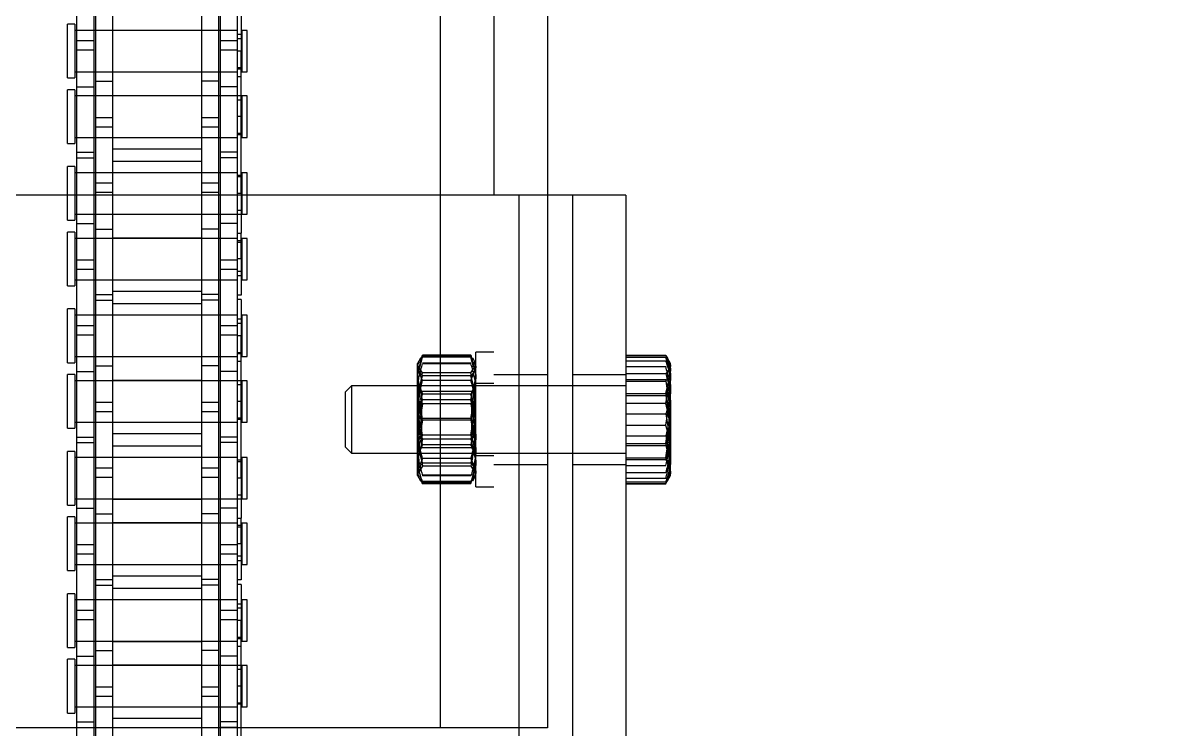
# Model space of a CAD drawing. Header units: metres. Extents: x 0 to 63075, y 0 to 44550.
# Drawn here: x 14137.5 to 14239.1, y 30409.4 to 30472.4 of the extents above; entities that cross this region are included whole.
import ezdxf

# ---------------------------------------------------------------- set-up
doc = ezdxf.new("R2010")
doc.units = ezdxf.units.M
doc.header["$LTSCALE"] = 75
doc.linetypes.add('HIDDEN2', pattern=[4.7625, 3.175, -1.5875])
for name, color, linetype in [('SDM', 7, 'Continuous'), ('SL1', 8, 'Continuous'), ('SL4', 4, 'Continuous'), ('ST1', 7, 'HIDDEN2')]:
    doc.layers.add(name, color=color, linetype=linetype)

# ---------------------------------------------------------------- blocks, each defined once
blk = doc.blocks.new('A$C52ce5e24')
at = {"layer": 'SL1'}
blk.add_arc((6551.95, 10099.98), 1221.5, 124.20985, 67.29436, dxfattribs=at)
blk = doc.blocks.new('A$Cb6dca9d5')
at = {"layer": 'SL4'}
for p, q in [((337.77, 4619.72), (337.77, 3669.71)), ((328.24, 3669.71), (328.24, 4459.48)), ((340, 3717.21), (337.77, 3717.21)), ((340, 3717.21), (340, 3617.21)), ((344.76, 3717.21), (340, 3717.21)), ((344.76, 3717.21), (344.76, 3617.21)), ((344.76, 3702.95), (348.32, 3702.95)), ((344.76, 3702.93), (348.32, 3702.93)), ((344.76, 3702.78), (348.32, 3702.78)), ((348.32, 3702.78), (348.76, 3702.05)), ((348.76, 3702.21), (348.64, 3702.42)), ((348.76, 3702.05), (348.76, 3702.21)), ((348.76, 3698.55), (348.76, 3702.05)), ((344.76, 3701.33), (348.32, 3701.33)), ((340, 3700.21), (337.77, 3700.21)), ((348.76, 3698.55), (348.76, 3693.71)), ((344.76, 3695.76), (348.32, 3695.76)), ((348.32, 3695.76), (348.76, 3693.71)), ((337.77, 3694.21), (340, 3694.21)), ((348.76, 3692.21), (348.76, 3693.71)), ((344.76, 3691.65), (348.32, 3691.65)), ((344.76, 3691.5), (348.32, 3691.5)), ((344.76, 3691.48), (348.32, 3691.48)), ((348.32, 3691.65), (348.56, 3692.05)), ((348.52, 3691.79), (348.64, 3692)), ((348.64, 3692), (348.76, 3692.21)), ((328.24, 3669.71), (262.77, 3669.71)), ((295.84, 3664.71), (295.84, 3669.75)), ((297.36, 3664.71), (297.36, 3669.75)), ((297.51, 3664.71), (297.51, 3669.71)), ((299.03, 3664.71), (299.03, 3669.71)), ((306.96, 3664.71), (306.96, 3669.71)), ((308.48, 3664.71), (308.48, 3669.71)), ((308.64, 3664.71), (308.64, 3669.75)), ((310.16, 3664.73), (310.16, 3669.75)), ((310.49, 3666.58), (310.49, 3669.71)), ((337.77, 3669.71), (328.24, 3669.71)), ((335.24, 3669.71), (335.24, 3664.71))]:
    blk.add_line(p, q, dxfattribs=at)
for points, knots in [([(348.76, 3702.05), (348.76, 3702.04), (348.76, 3701.79), (348.53, 3701.55), (348.32, 3701.33)], [0, 0, 0, 0, 0.070201, 1, 1, 1, 1]), ([(348.32, 3701.33), (348.37, 3701.14), (348.63, 3700.23), (348.71, 3699.29), (348.76, 3698.55)], [0, 0, 0, 0, 0.211001, 1, 1, 1, 1]), ([(348.76, 3698.55), (348.76, 3698.33), (348.74, 3697.39), (348.5, 3696.47), (348.32, 3695.76)], [0, 0, 0, 0, 0.231849, 1, 1, 1, 1]), ([(348.76, 3693.71), (348.76, 3693.66), (348.76, 3692.96), (348.53, 3692.28), (348.32, 3691.65)], [0, 0, 0, 0, 0.0702006, 1, 1, 1, 1])]:
    blk.add_open_spline(points, degree=3, knots=knots, dxfattribs=at)
at = {"layer": 'ST1'}
for p, q in [((333, 4669.71), (333, 3669.71)), ((328.24, 3669.71), (328.24, 4459.48)), ((295.84, 3726.9), (295.84, 3736)), ((297.36, 3726.9), (297.36, 3736)), ((308.64, 3726.9), (308.64, 3736)), ((310.16, 3726.9), (310.16, 3736)), ((297.51, 3724.16), (297.51, 3733.25)), ((299.03, 3724.16), (299.03, 3733.25)), ((306.96, 3724.16), (306.96, 3733.25)), ((308.48, 3724.16), (308.48, 3733.25)), ((310.49, 3733.31), (310.49, 3730.08)), ((295, 3727.68), (295, 3732.47)), ((295.66, 3732.47), (295, 3732.47)), ((295.66, 3732.47), (295.66, 3727.68)), ((310.16, 3731.92), (295.66, 3731.92)), ((297.36, 3731.92), (295.84, 3731.92)), ((299.03, 3731.92), (297.51, 3731.92)), ((306.96, 3731.92), (299.03, 3731.92)), ((308.48, 3731.92), (306.96, 3731.92)), ((310.16, 3731.92), (308.64, 3731.92)), ((310.53, 3731.92), (310.53, 3728.23)), ((311, 3731.92), (310.53, 3731.92)), ((311, 3728.23), (311, 3731.92)), ((295.84, 3731.01), (297.36, 3731.01)), ((308.64, 3731.01), (310.16, 3731.01)), ((310.53, 3731.55), (310.16, 3731.55)), ((310.49, 3731.18), (310.16, 3731.18)), ((297.36, 3730.15), (295.84, 3730.15)), ((310.16, 3730.15), (308.64, 3730.15)), ((310.49, 3730.08), (310.16, 3730.08)), ((310.49, 3717.38), (310.49, 3730.08)), ((295.66, 3728.23), (310.16, 3728.23)), ((295.84, 3728.23), (297.36, 3728.23)), ((297.51, 3728.23), (299.03, 3728.23)), ((299.03, 3728.23), (306.96, 3728.23)), ((306.96, 3728.19), (299.03, 3728.19)), ((306.96, 3728.23), (308.48, 3728.23)), ((308.64, 3728.23), (310.16, 3728.23)), ((310.16, 3728.6), (310.53, 3728.6)), ((310.49, 3728.46), (310.16, 3728.46)), ((310.53, 3728.23), (311, 3728.23)), ((295, 3727.68), (295.66, 3727.68)), ((295.84, 3726.9), (297.36, 3726.9)), ((295.84, 3720.55), (295.84, 3726.9)), ((297.36, 3720.55), (297.36, 3726.9)), ((297.51, 3727.4), (299.03, 3727.4)), ((308.48, 3727.4), (306.96, 3727.4)), ((310.16, 3726.9), (308.64, 3726.9)), ((308.64, 3720.55), (308.64, 3726.9)), ((310.49, 3727.78), (310.16, 3727.78)), ((310.16, 3720.55), (310.16, 3726.9)), ((295, 3721.83), (295, 3726.63)), ((295.66, 3726.63), (295, 3726.63)), ((295.66, 3726.63), (295.66, 3721.83)), ((310.16, 3726.07), (295.66, 3726.07)), ((297.36, 3726.07), (295.84, 3726.07)), ((299.03, 3726.07), (297.51, 3726.07)), ((299.03, 3726.12), (306.96, 3726.12)), ((306.96, 3726.07), (299.03, 3726.07)), ((308.48, 3726.07), (306.96, 3726.07)), ((310.49, 3726.07), (308.64, 3726.07)), ((310.53, 3726.07), (310.53, 3722.38)), ((311, 3726.07), (310.53, 3726.07)), ((311, 3722.38), (311, 3726.07)), ((310.53, 3725.7), (310.16, 3725.7)), ((297.51, 3723.3), (297.51, 3724.16)), ((297.51, 3724.16), (299.03, 3724.16)), ((299.03, 3723.3), (299.03, 3724.16)), ((306.96, 3723.3), (306.96, 3724.16)), ((306.96, 3724.16), (308.48, 3724.16)), ((308.48, 3723.3), (308.48, 3724.16)), ((310.49, 3724.23), (310.16, 3724.23)), ((297.51, 3714.2), (297.51, 3723.3)), ((299.03, 3723.3), (297.51, 3723.3)), ((299.03, 3714.2), (299.03, 3723.3)), ((306.96, 3714.2), (306.96, 3723.3)), ((308.48, 3723.3), (306.96, 3723.3)), ((308.48, 3714.2), (308.48, 3723.3)), ((310.16, 3722.75), (310.53, 3722.75)), ((295, 3721.83), (295.66, 3721.83)), ((295.66, 3722.38), (310.16, 3722.38)), ((295.84, 3722.38), (297.36, 3722.38)), ((297.51, 3722.38), (299.03, 3722.38)), ((299.03, 3722.38), (306.96, 3722.38)), ((306.96, 3722.38), (308.48, 3722.38)), ((308.64, 3722.38), (310.16, 3722.38)), ((310.49, 3722.61), (310.16, 3722.61)), ((310.53, 3722.38), (311, 3722.38)), ((295.84, 3721.05), (297.36, 3721.05)), ((306.96, 3721.34), (299.03, 3721.34)), ((310.16, 3721.05), (308.64, 3721.05)), ((295, 3714.98), (295, 3719.77)), ((295.66, 3719.77), (295, 3719.77)), ((295.66, 3719.77), (295.66, 3714.98)), ((295.84, 3720.55), (297.36, 3720.55)), ((295.84, 3711.46), (295.84, 3720.55)), ((297.36, 3711.46), (297.36, 3720.55)), ((299.03, 3720.27), (306.96, 3720.27)), ((310.16, 3720.55), (308.64, 3720.55)), ((308.64, 3711.46), (308.64, 3720.55)), ((310.16, 3711.46), (310.16, 3720.55)), ((310.16, 3719.22), (295.66, 3719.22)), ((297.36, 3719.22), (295.84, 3719.22)), ((299.03, 3719.22), (297.51, 3719.22)), ((306.96, 3719.22), (299.03, 3719.22)), ((308.48, 3719.22), (306.96, 3719.22)), ((310.16, 3719.22), (308.64, 3719.22)), ((310.49, 3718.99), (310.16, 3718.99)), ((310.53, 3718.85), (310.16, 3718.85)), ((310.53, 3719.22), (310.53, 3715.53)), ((311, 3719.22), (310.53, 3719.22)), ((311, 3715.53), (311, 3719.22)), ((297.51, 3718.31), (299.03, 3718.31)), ((306.96, 3718.31), (308.48, 3718.31)), ((335.24, 3717.21), (262.77, 3717.21)), ((299.03, 3717.45), (297.51, 3717.45)), ((308.48, 3717.45), (306.96, 3717.45)), ((310.49, 3717.38), (310.16, 3717.38)), ((310.49, 3717.38), (310.49, 3713.82)), ((335.24, 3717.21), (335.24, 3617.21)), ((337.77, 3717.21), (335.24, 3717.21)), ((335.24, 3717.21), (335.24, 3669.71)), ((310.16, 3715.9), (310.53, 3715.9)), ((295, 3714.98), (295.66, 3714.98)), ((295.66, 3715.53), (310.16, 3715.53)), ((295.84, 3715.53), (297.36, 3715.53)), ((295.84, 3714.7), (297.36, 3714.7)), ((297.51, 3715.53), (299.03, 3715.53)), ((299.03, 3715.53), (306.96, 3715.53)), ((306.96, 3715.49), (299.03, 3715.49)), ((306.96, 3715.53), (308.48, 3715.53)), ((308.64, 3715.53), (310.49, 3715.53)), ((310.16, 3714.7), (308.64, 3714.7)), ((310.53, 3715.53), (311, 3715.53)), ((295, 3709.13), (295, 3713.93)), ((295.66, 3713.93), (295, 3713.93)), ((295.66, 3713.93), (295.66, 3709.13)), ((297.51, 3714.2), (299.03, 3714.2)), ((297.51, 3707.85), (297.51, 3714.2)), ((299.03, 3707.85), (299.03, 3714.2)), ((308.48, 3714.2), (306.96, 3714.2)), ((306.96, 3707.85), (306.96, 3714.2)), ((308.48, 3707.85), (308.48, 3714.2)), ((310.16, 3713.82), (310.49, 3713.82)), ((310.49, 3711.53), (310.49, 3713.82)), ((310.16, 3713.37), (295.66, 3713.37)), ((297.36, 3713.37), (295.84, 3713.37)), ((299.03, 3713.37), (297.51, 3713.37)), ((299.03, 3713.42), (306.96, 3713.42)), ((306.96, 3713.37), (299.03, 3713.37)), ((308.48, 3713.37), (306.96, 3713.37)), ((310.16, 3713.37), (308.64, 3713.37)), ((310.49, 3713.15), (310.16, 3713.15)), ((310.53, 3713), (310.16, 3713)), ((310.53, 3713.37), (310.53, 3709.68)), ((311, 3713.37), (310.53, 3713.37)), ((311, 3709.68), (311, 3713.37)), ((295.84, 3710.6), (295.84, 3711.46)), ((295.84, 3711.46), (297.36, 3711.46)), ((295.84, 3701.5), (295.84, 3710.6)), ((297.36, 3710.6), (295.84, 3710.6)), ((297.36, 3710.6), (297.36, 3711.46)), ((297.36, 3701.5), (297.36, 3710.6)), ((308.64, 3710.6), (308.64, 3711.46)), ((308.64, 3711.46), (310.16, 3711.46)), ((308.64, 3701.5), (308.64, 3710.6)), ((310.16, 3710.6), (308.64, 3710.6)), ((310.49, 3711.53), (310.16, 3711.53)), ((310.16, 3710.6), (310.16, 3711.46)), ((310.16, 3701.5), (310.16, 3710.6)), ((310.49, 3711.53), (310.49, 3708.3)), ((295.66, 3709.68), (310.16, 3709.68)), ((295.84, 3709.68), (297.36, 3709.68)), ((297.51, 3709.68), (299.03, 3709.68)), ((299.03, 3709.68), (306.96, 3709.68)), ((306.96, 3709.68), (308.48, 3709.68)), ((308.64, 3709.68), (310.16, 3709.68)), ((310.49, 3710.42), (310.16, 3710.42)), ((310.16, 3710.05), (310.53, 3710.05)), ((310.53, 3709.68), (311, 3709.68)), ((295, 3709.13), (295.66, 3709.13)), ((306.96, 3708.64), (299.03, 3708.64)), ((297.51, 3708.35), (299.03, 3708.35)), ((297.51, 3707.85), (299.03, 3707.85)), ((297.51, 3698.76), (297.51, 3707.85)), ((299.03, 3698.76), (299.03, 3707.85)), ((299.03, 3707.57), (306.96, 3707.57)), ((308.48, 3708.35), (306.96, 3708.35)), ((308.48, 3707.85), (306.96, 3707.85)), ((306.96, 3698.76), (306.96, 3707.85)), ((308.48, 3698.76), (308.48, 3707.85)), ((310.49, 3708.3), (310.16, 3708.3)), ((310.49, 3707.91), (310.16, 3707.91)), ((310.49, 3707.91), (310.49, 3704.68)), ((295, 3702.28), (295, 3707.07)), ((295.66, 3707.07), (295, 3707.07)), ((295.66, 3707.07), (295.66, 3702.28)), ((310.16, 3706.52), (295.66, 3706.52)), ((297.36, 3706.52), (295.84, 3706.52)), ((299.03, 3706.52), (297.51, 3706.52)), ((306.96, 3706.52), (299.03, 3706.52)), ((308.48, 3706.52), (306.96, 3706.52)), ((310.16, 3706.52), (308.64, 3706.52)), ((310.53, 3706.52), (310.53, 3702.83)), ((311, 3706.52), (310.53, 3706.52)), ((311, 3702.83), (311, 3706.52)), ((295.84, 3705.61), (297.36, 3705.61)), ((308.64, 3705.61), (310.16, 3705.61)), ((310.53, 3706.15), (310.16, 3706.15)), ((310.49, 3705.78), (310.16, 3705.78)), ((297.36, 3704.75), (295.84, 3704.75)), ((310.16, 3704.75), (308.64, 3704.75)), ((310.49, 3704.68), (310.16, 3704.68)), ((310.49, 3691.98), (310.49, 3704.68)), ((295.66, 3702.83), (310.16, 3702.83)), ((295.84, 3702.83), (297.36, 3702.83)), ((297.51, 3702.83), (299.03, 3702.83)), ((299.03, 3702.83), (306.96, 3702.83)), ((306.96, 3702.79), (299.03, 3702.79)), ((306.96, 3702.83), (308.48, 3702.83)), ((308.64, 3702.83), (310.16, 3702.83)), ((310.16, 3703.2), (310.53, 3703.2)), ((310.49, 3703.06), (310.16, 3703.06)), ((310.53, 3702.83), (311, 3702.83)), ((326.65, 3702.94), (326.2, 3701.2)), ((326.47, 3702.67), (326.2, 3702.21)), ((326.41, 3701.89), (326.65, 3702.76)), ((330.96, 3702.94), (326.65, 3702.94)), ((330.96, 3702.85), (326.65, 3702.85)), ((330.96, 3702.76), (326.65, 3702.76)), ((330.96, 3702.94), (331.4, 3701.2)), ((331.08, 3702.64), (330.96, 3702.94)), ((331.19, 3701.89), (330.96, 3702.76)), ((331.4, 3702.21), (331.14, 3702.67)), ((331.4, 3691.21), (331.4, 3703.21)), ((333, 3703.21), (331.4, 3703.21)), ((344.76, 3702.44), (348.32, 3702.44)), ((348.52, 3702.63), (348.5, 3702.67)), ((348.64, 3702.42), (348.52, 3702.63)), ((295, 3702.28), (295.66, 3702.28)), ((295.84, 3701.5), (297.36, 3701.5)), ((295.84, 3695.15), (295.84, 3701.5)), ((297.36, 3695.15), (297.36, 3701.5)), ((297.51, 3702), (299.03, 3702)), ((308.48, 3702), (306.96, 3702)), ((310.16, 3701.5), (308.64, 3701.5)), ((308.64, 3695.15), (308.64, 3701.5)), ((310.49, 3702.38), (310.16, 3702.38)), ((310.16, 3695.15), (310.16, 3701.5)), ((326.2, 3701.2), (326.2, 3702.21)), ((326.65, 3701.37), (326.2, 3702.07)), ((326.65, 3700.69), (326.2, 3701.82)), ((330.96, 3702.25), (326.65, 3702.25)), ((330.96, 3702.18), (326.65, 3702.18)), ((330.96, 3701.37), (331.4, 3702.07)), ((330.96, 3700.69), (331.4, 3701.82)), ((344.76, 3701.95), (348.32, 3701.95)), ((295, 3696.43), (295, 3701.23)), ((295.66, 3701.23), (295, 3701.23)), ((295.66, 3701.23), (295.66, 3696.43)), ((310.16, 3700.67), (295.66, 3700.67)), ((297.36, 3700.67), (295.84, 3700.67)), ((299.03, 3700.67), (297.51, 3700.67)), ((299.03, 3700.72), (306.96, 3700.72)), ((306.96, 3700.67), (299.03, 3700.67)), ((308.48, 3700.67), (306.96, 3700.67)), ((310.49, 3700.67), (308.64, 3700.67)), ((310.53, 3700.67), (310.53, 3696.98)), ((311, 3700.67), (310.53, 3700.67)), ((311, 3696.98), (311, 3700.67)), ((326.2, 3696.6), (326.2, 3701.2)), ((326.2, 3700.68), (326.23, 3701.15)), ((326.65, 3698.96), (326.2, 3700.91)), ((326.32, 3699.46), (326.65, 3701.37)), ((330.96, 3701.37), (326.65, 3701.37)), ((330.96, 3701.1), (326.65, 3701.1)), ((330.96, 3700.69), (326.65, 3700.69)), ((331.29, 3699.46), (330.96, 3701.37)), ((330.96, 3698.96), (331.4, 3700.91)), ((331.4, 3700.68), (331.37, 3701.15)), ((333, 3700.41), (331.4, 3700.41)), ((337.77, 3701.21), (333, 3701.21)), ((344.76, 3701.21), (340, 3701.21)), ((344.76, 3700.78), (348.32, 3700.78)), ((344.76, 3700.64), (348.32, 3700.64)), ((348.32, 3699.52), (348.76, 3701.23)), ((348.32, 3698.66), (348.76, 3700.72)), ((348.32, 3700.64), (348.76, 3697.77)), ((310.53, 3700.3), (310.16, 3700.3)), ((320.32, 3700.21), (319.76, 3699.66)), ((319.76, 3699.66), (319.76, 3697.86)), ((320.32, 3700.21), (320.32, 3698.01)), ((337.77, 3700.21), (320.32, 3700.21)), ((326.55, 3699.71), (326.2, 3700.21)), ((326.65, 3697.29), (326.2, 3699.77)), ((326.55, 3699.71), (326.55, 3696.91)), ((331.03, 3699.71), (326.55, 3699.71)), ((330.96, 3699.46), (326.65, 3699.46)), ((330.96, 3697.29), (331.4, 3699.77)), ((331.38, 3700.21), (331.03, 3699.71)), ((331.03, 3694.71), (331.03, 3699.71)), ((331.38, 3696.84), (331.38, 3700.21)), ((331.4, 3700.21), (331.38, 3700.21)), ((344.76, 3700.21), (340, 3700.21)), ((344.76, 3699.52), (348.32, 3699.52)), ((297.51, 3697.9), (297.51, 3698.76)), ((297.51, 3698.76), (299.03, 3698.76)), ((299.03, 3697.9), (299.03, 3698.76)), ((306.96, 3697.9), (306.96, 3698.76)), ((306.96, 3698.76), (308.48, 3698.76)), ((308.48, 3697.9), (308.48, 3698.76)), ((310.49, 3698.83), (310.16, 3698.83)), ((326.65, 3698.6), (326.2, 3695.83)), ((326.65, 3695.82), (326.2, 3698.6)), ((330.96, 3698.96), (326.65, 3698.96)), ((330.96, 3698.6), (326.65, 3698.6)), ((330.96, 3698.6), (331.4, 3695.83)), ((330.96, 3695.82), (331.4, 3698.6)), ((344.76, 3699.36), (348.32, 3699.36)), ((344.76, 3698.66), (348.32, 3698.66)), ((348.32, 3699.36), (348.76, 3696.5)), ((348.32, 3696.72), (348.76, 3699.33)), ((297.51, 3688.8), (297.51, 3697.9)), ((299.03, 3697.9), (297.51, 3697.9)), ((299.03, 3688.8), (299.03, 3697.9)), ((306.96, 3688.8), (306.96, 3697.9)), ((308.48, 3697.9), (306.96, 3697.9)), ((308.48, 3688.8), (308.48, 3697.9)), ((310.16, 3697.35), (310.53, 3697.35)), ((319.76, 3697.86), (319.76, 3694.77)), ((320.32, 3698.01), (320.32, 3694.21)), ((344.76, 3697.71), (348.32, 3697.71)), ((348.32, 3695.07), (348.76, 3697.93)), ((348.32, 3697.71), (348.76, 3695.09)), ((295, 3696.43), (295.66, 3696.43)), ((295.66, 3696.98), (310.16, 3696.98)), ((295.84, 3696.98), (297.36, 3696.98)), ((297.51, 3696.98), (299.03, 3696.98)), ((299.03, 3696.98), (306.96, 3696.98)), ((306.96, 3696.98), (308.48, 3696.98)), ((308.64, 3696.98), (310.16, 3696.98)), ((310.49, 3697.21), (310.16, 3697.21)), ((310.53, 3696.98), (311, 3696.98)), ((326.65, 3697.14), (326.2, 3694.66)), ((326.2, 3692.61), (326.2, 3696.6)), ((326.55, 3696.91), (326.55, 3694.71)), ((330.96, 3697.29), (326.65, 3697.29)), ((330.96, 3697.14), (326.65, 3697.14)), ((330.96, 3697.14), (331.4, 3694.66)), ((331.38, 3694.21), (331.38, 3696.84)), ((344.76, 3696.72), (348.32, 3696.72)), ((348.32, 3693.78), (348.76, 3696.65)), ((295.84, 3695.65), (297.36, 3695.65)), ((306.96, 3695.94), (299.03, 3695.94)), ((310.16, 3695.65), (308.64, 3695.65)), ((326.65, 3695.47), (326.2, 3693.52)), ((330.96, 3695.82), (326.65, 3695.82)), ((330.96, 3695.47), (326.65, 3695.47)), ((330.96, 3695.47), (331.4, 3693.52)), ((295, 3689.58), (295, 3694.37)), ((295.66, 3694.37), (295, 3694.37)), ((295.66, 3694.37), (295.66, 3689.58)), ((295.84, 3695.15), (297.36, 3695.15)), ((295.84, 3686.06), (295.84, 3695.15)), ((297.36, 3686.06), (297.36, 3695.15)), ((299.03, 3694.87), (306.96, 3694.87)), ((310.16, 3695.15), (308.64, 3695.15)), ((308.64, 3686.06), (308.64, 3695.15)), ((310.16, 3686.06), (310.16, 3695.15)), ((319.76, 3694.77), (320.32, 3694.21)), ((326.2, 3694.21), (326.55, 3694.71)), ((326.55, 3694.71), (331.03, 3694.71)), ((330.96, 3694.96), (326.65, 3694.96)), ((331.03, 3694.71), (331.38, 3694.21)), ((344.76, 3695.07), (348.32, 3695.07)), ((344.76, 3694.9), (348.32, 3694.9)), ((348.32, 3694.9), (348.76, 3693.19)), ((310.16, 3693.82), (295.66, 3693.82)), ((297.36, 3693.82), (295.84, 3693.82)), ((299.03, 3693.82), (297.51, 3693.82)), ((306.96, 3693.82), (299.03, 3693.82)), ((308.48, 3693.82), (306.96, 3693.82)), ((310.16, 3693.82), (308.64, 3693.82)), ((310.49, 3693.59), (310.16, 3693.59)), ((310.53, 3693.45), (310.16, 3693.45)), ((310.53, 3693.82), (310.53, 3690.13)), ((311, 3693.82), (310.53, 3693.82)), ((311, 3690.13), (311, 3693.82)), ((320.32, 3694.21), (337.77, 3694.21)), ((326.38, 3692.66), (326.2, 3693.74)), ((326.65, 3693.73), (326.2, 3692.61)), ((326.52, 3693.81), (326.65, 3693.05)), ((330.96, 3693.73), (326.65, 3693.73)), ((330.96, 3693.32), (326.65, 3693.32)), ((331.09, 3693.81), (330.96, 3693.05)), ((330.96, 3693.73), (331.4, 3692.61)), ((331.22, 3692.66), (331.4, 3693.74)), ((331.38, 3694.21), (331.4, 3694.21)), ((331.4, 3694.01), (333, 3694.01)), ((340, 3694.21), (344.76, 3694.21)), ((344.76, 3693.78), (348.32, 3693.78)), ((344.76, 3693.64), (348.32, 3693.64)), ((348.32, 3693.64), (348.76, 3692.57)), ((297.51, 3692.91), (299.03, 3692.91)), ((306.96, 3692.91), (308.48, 3692.91)), ((326.65, 3691.48), (326.2, 3693.22)), ((326.65, 3693.05), (326.2, 3692.36)), ((326.2, 3692.21), (326.2, 3692.61)), ((330.96, 3693.05), (326.65, 3693.05)), ((330.96, 3692.25), (326.65, 3692.25)), ((330.96, 3691.48), (331.4, 3693.22)), ((330.96, 3693.05), (331.4, 3692.36)), ((333, 3693.21), (337.77, 3693.21)), ((340, 3693.21), (344.76, 3693.21)), ((344.76, 3693.1), (348.32, 3693.1)), ((344.76, 3692.48), (348.32, 3692.48)), ((348.56, 3692.05), (348.76, 3692.37)), ((299.03, 3692.05), (297.51, 3692.05)), ((308.48, 3692.05), (306.96, 3692.05)), ((310.49, 3691.98), (310.16, 3691.98)), ((310.49, 3691.98), (310.49, 3688.42)), ((326.2, 3692.21), (326.47, 3691.75)), ((326.65, 3691.67), (326.58, 3691.86)), ((330.96, 3692.18), (326.65, 3692.18)), ((330.96, 3691.67), (326.65, 3691.67)), ((330.96, 3691.57), (326.65, 3691.57)), ((330.96, 3691.48), (326.65, 3691.48)), ((330.96, 3691.67), (331.03, 3691.86)), ((331.14, 3691.75), (331.4, 3692.21)), ((344.76, 3691.98), (348.32, 3691.98)), ((348.32, 3691.48), (348.46, 3691.78)), ((348.5, 3691.76), (348.52, 3691.79)), ((310.16, 3690.5), (310.53, 3690.5)), ((331.4, 3691.21), (333, 3691.21)), ((295, 3689.58), (295.66, 3689.58)), ((295.66, 3690.13), (310.16, 3690.13)), ((295.84, 3690.13), (297.36, 3690.13)), ((295.84, 3689.3), (297.36, 3689.3)), ((297.51, 3690.13), (299.03, 3690.13)), ((299.03, 3690.13), (306.96, 3690.13)), ((306.96, 3690.09), (299.03, 3690.09)), ((306.96, 3690.13), (308.48, 3690.13)), ((308.64, 3690.13), (310.49, 3690.13)), ((310.16, 3689.3), (308.64, 3689.3)), ((310.53, 3690.13), (311, 3690.13)), ((295, 3683.73), (295, 3688.53)), ((295.66, 3688.53), (295, 3688.53)), ((295.66, 3688.53), (295.66, 3683.73)), ((297.51, 3688.8), (299.03, 3688.8)), ((297.51, 3682.45), (297.51, 3688.8)), ((299.03, 3682.45), (299.03, 3688.8)), ((308.48, 3688.8), (306.96, 3688.8)), ((306.96, 3682.45), (306.96, 3688.8)), ((308.48, 3682.45), (308.48, 3688.8)), ((310.16, 3688.42), (310.49, 3688.42)), ((310.49, 3686.13), (310.49, 3688.42)), ((310.16, 3687.97), (295.66, 3687.97)), ((297.36, 3687.97), (295.84, 3687.97)), ((299.03, 3687.97), (297.51, 3687.97)), ((299.03, 3688.02), (306.96, 3688.02)), ((306.96, 3687.97), (299.03, 3687.97)), ((308.48, 3687.97), (306.96, 3687.97)), ((310.16, 3687.97), (308.64, 3687.97)), ((310.49, 3687.75), (310.16, 3687.75)), ((310.53, 3687.6), (310.16, 3687.6)), ((310.53, 3687.97), (310.53, 3684.28)), ((311, 3687.97), (310.53, 3687.97)), ((311, 3684.28), (311, 3687.97)), ((295.84, 3685.2), (295.84, 3686.06)), ((295.84, 3686.06), (297.36, 3686.06)), ((295.84, 3676.1), (295.84, 3685.2)), ((297.36, 3685.2), (295.84, 3685.2)), ((297.36, 3685.2), (297.36, 3686.06)), ((297.36, 3676.1), (297.36, 3685.2)), ((308.64, 3685.2), (308.64, 3686.06)), ((308.64, 3686.06), (310.16, 3686.06)), ((308.64, 3676.1), (308.64, 3685.2)), ((310.16, 3685.2), (308.64, 3685.2)), ((310.49, 3686.13), (310.16, 3686.13)), ((310.16, 3685.2), (310.16, 3686.06)), ((310.16, 3676.1), (310.16, 3685.2)), ((310.49, 3686.13), (310.49, 3682.9)), ((295.66, 3684.28), (310.16, 3684.28)), ((295.84, 3684.28), (297.36, 3684.28)), ((297.51, 3684.28), (299.03, 3684.28)), ((299.03, 3684.28), (306.96, 3684.28)), ((306.96, 3684.28), (308.48, 3684.28)), ((308.64, 3684.28), (310.16, 3684.28)), ((310.49, 3685.02), (310.16, 3685.02)), ((310.16, 3684.65), (310.53, 3684.65)), ((310.53, 3684.28), (311, 3684.28)), ((295, 3683.73), (295.66, 3683.73)), ((306.96, 3683.24), (299.03, 3683.24)), ((297.51, 3682.95), (299.03, 3682.95)), ((297.51, 3682.45), (299.03, 3682.45)), ((297.51, 3673.36), (297.51, 3682.45)), ((299.03, 3673.36), (299.03, 3682.45)), ((299.03, 3682.17), (306.96, 3682.17)), ((308.48, 3682.95), (306.96, 3682.95)), ((308.48, 3682.45), (306.96, 3682.45)), ((306.96, 3673.36), (306.96, 3682.45)), ((308.48, 3673.36), (308.48, 3682.45)), ((310.49, 3682.9), (310.16, 3682.9)), ((310.49, 3682.51), (310.16, 3682.51)), ((310.49, 3682.51), (310.49, 3679.28)), ((295, 3676.88), (295, 3681.67)), ((295.66, 3681.67), (295, 3681.67)), ((295.66, 3681.67), (295.66, 3676.88)), ((310.16, 3681.12), (295.66, 3681.12)), ((297.36, 3681.12), (295.84, 3681.12)), ((299.03, 3681.12), (297.51, 3681.12)), ((306.96, 3681.12), (299.03, 3681.12)), ((308.48, 3681.12), (306.96, 3681.12)), ((310.16, 3681.12), (308.64, 3681.12)), ((310.53, 3681.12), (310.53, 3677.43)), ((311, 3681.12), (310.53, 3681.12)), ((311, 3677.43), (311, 3681.12)), ((295.84, 3680.21), (297.36, 3680.21)), ((308.64, 3680.21), (310.16, 3680.21)), ((310.53, 3680.75), (310.16, 3680.75)), ((310.49, 3680.38), (310.16, 3680.38)), ((297.36, 3679.35), (295.84, 3679.35)), ((310.16, 3679.35), (308.64, 3679.35)), ((310.49, 3679.28), (310.16, 3679.28)), ((310.49, 3669.71), (310.49, 3679.28)), ((295.66, 3677.43), (310.16, 3677.43)), ((295.84, 3677.43), (297.36, 3677.43)), ((297.51, 3677.43), (299.03, 3677.43)), ((299.03, 3677.43), (306.96, 3677.43)), ((306.96, 3677.39), (299.03, 3677.39)), ((306.96, 3677.43), (308.48, 3677.43)), ((308.64, 3677.43), (310.16, 3677.43)), ((310.16, 3677.8), (310.53, 3677.8)), ((310.49, 3677.66), (310.16, 3677.66)), ((310.53, 3677.43), (311, 3677.43)), ((295, 3676.88), (295.66, 3676.88)), ((295.84, 3676.1), (297.36, 3676.1)), ((295.84, 3669.75), (295.84, 3676.1)), ((297.36, 3669.75), (297.36, 3676.1)), ((297.51, 3676.6), (299.03, 3676.6)), ((308.48, 3676.6), (306.96, 3676.6)), ((310.16, 3676.1), (308.64, 3676.1)), ((308.64, 3669.75), (308.64, 3676.1)), ((310.49, 3676.98), (310.16, 3676.98)), ((310.16, 3669.75), (310.16, 3676.1)), ((295, 3671.03), (295, 3675.83)), ((295.66, 3675.83), (295, 3675.83)), ((295.66, 3675.83), (295.66, 3671.03)), ((310.16, 3675.27), (295.66, 3675.27)), ((297.36, 3675.27), (295.84, 3675.27)), ((299.03, 3675.27), (297.51, 3675.27)), ((299.03, 3675.32), (306.96, 3675.32)), ((306.96, 3675.27), (299.03, 3675.27)), ((308.48, 3675.27), (306.96, 3675.27)), ((310.49, 3675.27), (308.64, 3675.27)), ((310.53, 3675.27), (310.53, 3671.58)), ((311, 3675.27), (310.53, 3675.27)), ((311, 3671.58), (311, 3675.27)), ((310.53, 3674.9), (310.16, 3674.9)), ((297.51, 3672.5), (297.51, 3673.36)), ((297.51, 3673.36), (299.03, 3673.36)), ((299.03, 3672.5), (299.03, 3673.36)), ((306.96, 3672.5), (306.96, 3673.36)), ((306.96, 3673.36), (308.48, 3673.36)), ((308.48, 3672.5), (308.48, 3673.36)), ((310.49, 3673.43), (310.16, 3673.43)), ((297.51, 3669.71), (297.51, 3672.5)), ((299.03, 3672.5), (297.51, 3672.5)), ((299.03, 3669.71), (299.03, 3672.5)), ((306.96, 3669.71), (306.96, 3672.5)), ((308.48, 3672.5), (306.96, 3672.5)), ((308.48, 3669.71), (308.48, 3672.5)), ((310.16, 3671.95), (310.53, 3671.95)), ((295, 3671.03), (295.66, 3671.03)), ((295.66, 3671.58), (310.16, 3671.58)), ((295.84, 3671.58), (297.36, 3671.58)), ((297.51, 3671.58), (299.03, 3671.58)), ((299.03, 3671.58), (306.96, 3671.58)), ((306.96, 3671.58), (308.48, 3671.58)), ((308.64, 3671.58), (310.16, 3671.58)), ((310.49, 3671.81), (310.16, 3671.81)), ((310.53, 3671.58), (311, 3671.58)), ((295.84, 3670.25), (297.36, 3670.25)), ((306.96, 3670.54), (299.03, 3670.54)), ((310.16, 3670.25), (308.64, 3670.25)), ((295.84, 3669.75), (297.36, 3669.75)), ((310.16, 3669.75), (308.64, 3669.75))]:
    blk.add_line(p, q, dxfattribs=at)
for points, knots in [([(326.2, 3701.82), (326.2, 3701.84), (326.21, 3702.22), (326.44, 3702.6), (326.65, 3702.94)], [0, 0, 0, 0, 0.070201, 1, 1, 1, 1]), ([(326.2, 3700.91), (326.2, 3700.95), (326.21, 3701.61), (326.44, 3702.25), (326.65, 3702.85)], [0, 0, 0, 0, 0.070201, 1, 1, 1, 1]), ([(331.4, 3700.91), (331.4, 3700.95), (331.4, 3701.61), (331.17, 3702.25), (330.96, 3702.85)], [0, 0, 0, 0, 0.0702006, 1, 1, 1, 1]), ([(348.32, 3702.95), (348.38, 3702.87), (348.45, 3702.78), (348.48, 3702.69), (348.49, 3702.67)], [0, 0, 0, 0, 0.868468, 1, 1, 1, 1]), ([(348.32, 3702.93), (348.37, 3702.8), (348.63, 3702.22), (348.71, 3701.62), (348.76, 3701.14)], [0, 0, 0, 0, 0.211001, 1, 1, 1, 1]), ([(348.76, 3701.86), (348.76, 3701.88), (348.76, 3702.24), (348.53, 3702.6), (348.32, 3702.93)], [0, 0, 0, 0, 0.070201, 1, 1, 1, 1]), ([(348.76, 3700.72), (348.76, 3700.77), (348.76, 3701.46), (348.53, 3702.14), (348.32, 3702.78)], [0, 0, 0, 0, 0.070201, 1, 1, 1, 1]), ([(348.32, 3702.44), (348.37, 3702.28), (348.63, 3701.51), (348.71, 3700.71), (348.76, 3700.07)], [0, 0, 0, 0, 0.211001, 1, 1, 1, 1]), ([(326.2, 3702.07), (326.2, 3702.08), (326.2, 3702.18), (326.3, 3702.28), (326.38, 3702.36)], [0, 0, 0, 0, 0.164035, 1, 1, 1, 1]), ([(326.2, 3699.66), (326.21, 3699.89), (326.23, 3700.74), (326.47, 3701.57), (326.65, 3702.18)], [0, 0, 0, 0, 0.268634, 1, 1, 1, 1]), ([(326.2, 3701.98), (326.2, 3701.96), (326.21, 3701.66), (326.44, 3701.37), (326.65, 3701.1)], [0, 0, 0, 0, 0.070201, 1, 1, 1, 1]), ([(331.4, 3699.66), (331.4, 3699.89), (331.37, 3700.74), (331.13, 3701.57), (330.96, 3702.18)], [0, 0, 0, 0, 0.268634, 1, 1, 1, 1]), ([(331.4, 3701.98), (331.4, 3701.96), (331.4, 3701.66), (331.17, 3701.37), (330.96, 3701.1)], [0, 0, 0, 0, 0.070201, 1, 1, 1, 1]), ([(331.4, 3701.82), (331.4, 3701.84), (331.4, 3702.01), (331.3, 3702.18), (331.22, 3702.32)], [0, 0, 0, 0, 0.156822, 1, 1, 1, 1]), ([(348.76, 3699.33), (348.76, 3699.39), (348.76, 3700.28), (348.53, 3701.14), (348.32, 3701.95)], [0, 0, 0, 0, 0.070201, 1, 1, 1, 1]), ([(348.76, 3701.8), (348.76, 3701.71), (348.74, 3701.31), (348.5, 3700.93), (348.32, 3700.64)], [0, 0, 0, 0, 0.231849, 1, 1, 1, 1]), ([(326.2, 3701.2), (326.2, 3701.16), (326.21, 3700.57), (326.44, 3700), (326.65, 3699.46)], [0, 0, 0, 0, 0.070201, 1, 1, 1, 1]), ([(326.2, 3698.28), (326.21, 3698.54), (326.23, 3699.5), (326.47, 3700.42), (326.65, 3701.1)], [0, 0, 0, 0, 0.268634, 1, 1, 1, 1]), ([(326.2, 3697.83), (326.21, 3698.09), (326.23, 3699.06), (326.47, 3700), (326.65, 3700.69)], [0, 0, 0, 0, 0.268634, 1, 1, 1, 1]), ([(326.65, 3698.6), (326.58, 3698.78), (326.32, 3699.45), (326.25, 3700.16), (326.2, 3700.68)], [0, 0, 0, 0, 0.257551, 1, 1, 1, 1]), ([(331.4, 3701.2), (331.4, 3701.16), (331.4, 3700.57), (331.17, 3700), (330.96, 3699.46)], [0, 0, 0, 0, 0.070201, 1, 1, 1, 1]), ([(331.4, 3698.28), (331.4, 3698.54), (331.37, 3699.5), (331.13, 3700.42), (330.96, 3701.1)], [0, 0, 0, 0, 0.268634, 1, 1, 1, 1]), ([(331.4, 3697.83), (331.4, 3698.09), (331.37, 3699.06), (331.13, 3700), (330.96, 3700.69)], [0, 0, 0, 0, 0.268634, 1, 1, 1, 1]), ([(330.96, 3698.6), (331.02, 3698.78), (331.29, 3699.45), (331.35, 3700.16), (331.4, 3700.68)], [0, 0, 0, 0, 0.257551, 1, 1, 1, 1]), ([(348.76, 3701.14), (348.76, 3701), (348.74, 3700.4), (348.5, 3699.81), (348.32, 3699.36)], [0, 0, 0, 0, 0.2318493, 1, 1, 1, 1]), ([(348.76, 3697.93), (348.76, 3697.99), (348.76, 3698.96), (348.53, 3699.9), (348.32, 3700.78)], [0, 0, 0, 0, 0.070201, 1, 1, 1, 1]), ([(326.65, 3697.14), (326.58, 3697.35), (326.32, 3698.17), (326.25, 3699.02), (326.2, 3699.66)], [0, 0, 0, 0, 0.257551, 1, 1, 1, 1]), ([(326.2, 3696.6), (326.21, 3696.86), (326.23, 3697.83), (326.47, 3698.77), (326.65, 3699.46)], [0, 0, 0, 0, 0.268634, 1, 1, 1, 1]), ([(330.96, 3697.14), (331.02, 3697.35), (331.29, 3698.17), (331.35, 3699.02), (331.4, 3699.66)], [0, 0, 0, 0, 0.257551, 1, 1, 1, 1]), ([(331.4, 3696.6), (331.4, 3696.86), (331.37, 3697.83), (331.13, 3698.77), (330.96, 3699.46)], [0, 0, 0, 0, 0.268634, 1, 1, 1, 1]), ([(348.76, 3700.07), (348.76, 3699.89), (348.74, 3699.09), (348.5, 3698.31), (348.32, 3697.71)], [0, 0, 0, 0, 0.231849, 1, 1, 1, 1]), ([(348.76, 3696.65), (348.76, 3696.72), (348.76, 3697.69), (348.53, 3698.64), (348.32, 3699.52)], [0, 0, 0, 0, 0.0702006, 1, 1, 1, 1]), ([(326.2, 3698.6), (326.2, 3698.66), (326.2, 3698.79), (326.22, 3698.91), (326.23, 3698.96)], [0, 0, 0, 0, 0.537713, 1, 1, 1, 1]), ([(326.2, 3696.14), (326.21, 3696.4), (326.23, 3697.35), (326.47, 3698.28), (326.65, 3698.96)], [0, 0, 0, 0, 0.268634, 1, 1, 1, 1]), ([(331.4, 3696.14), (331.4, 3696.4), (331.37, 3697.35), (331.13, 3698.28), (330.96, 3698.96)], [0, 0, 0, 0, 0.2686336, 1, 1, 1, 1]), ([(331.4, 3698.6), (331.4, 3698.66), (331.41, 3698.77), (331.39, 3698.88), (331.38, 3698.93)], [0, 0, 0, 0, 0.5934798, 1, 1, 1, 1]), ([(348.76, 3695.88), (348.71, 3696.62), (348.63, 3697.56), (348.37, 3698.47), (348.32, 3698.66)], [0, 0, 0, 0, 0.7889992, 1, 1, 1, 1]), ([(326.65, 3695.47), (326.58, 3695.7), (326.32, 3696.62), (326.25, 3697.58), (326.2, 3698.28)], [0, 0, 0, 0, 0.257551, 1, 1, 1, 1]), ([(326.65, 3694.96), (326.58, 3695.2), (326.32, 3696.14), (326.25, 3697.11), (326.2, 3697.83)], [0, 0, 0, 0, 0.257551, 1, 1, 1, 1]), ([(330.96, 3695.47), (331.02, 3695.7), (331.29, 3696.62), (331.35, 3697.58), (331.4, 3698.28)], [0, 0, 0, 0, 0.257551, 1, 1, 1, 1]), ([(330.96, 3694.96), (331.02, 3695.2), (331.29, 3696.14), (331.35, 3697.11), (331.4, 3697.83)], [0, 0, 0, 0, 0.257551, 1, 1, 1, 1]), ([(348.76, 3697.77), (348.76, 3697.71), (348.76, 3696.74), (348.53, 3695.79), (348.32, 3694.9)], [0, 0, 0, 0, 0.070201, 1, 1, 1, 1]), ([(326.2, 3694.77), (326.21, 3695), (326.23, 3695.85), (326.47, 3696.68), (326.65, 3697.29)], [0, 0, 0, 0, 0.268634, 1, 1, 1, 1]), ([(326.65, 3693.73), (326.58, 3693.97), (326.32, 3694.91), (326.25, 3695.88), (326.2, 3696.6)], [0, 0, 0, 0, 0.2575513, 1, 1, 1, 1]), ([(331.4, 3694.77), (331.4, 3695), (331.37, 3695.85), (331.13, 3696.68), (330.96, 3697.29)], [0, 0, 0, 0, 0.268634, 1, 1, 1, 1]), ([(330.96, 3693.73), (331.02, 3693.97), (331.29, 3694.91), (331.35, 3695.88), (331.4, 3696.6)], [0, 0, 0, 0, 0.257551, 1, 1, 1, 1]), ([(348.76, 3694.35), (348.71, 3694.98), (348.63, 3695.79), (348.37, 3696.56), (348.32, 3696.72)], [0, 0, 0, 0, 0.788999, 1, 1, 1, 1]), ([(348.76, 3696.5), (348.76, 3696.43), (348.76, 3695.47), (348.53, 3694.52), (348.32, 3693.64)], [0, 0, 0, 0, 0.070201, 1, 1, 1, 1]), ([(326.65, 3693.32), (326.58, 3693.56), (326.32, 3694.48), (326.25, 3695.43), (326.2, 3696.14)], [0, 0, 0, 0, 0.257551, 1, 1, 1, 1]), ([(326.2, 3695.83), (326.2, 3695.76), (326.2, 3695.29), (326.31, 3694.83), (326.41, 3694.44)], [0, 0, 0, 0, 0.140551, 1, 1, 1, 1]), ([(326.2, 3693.74), (326.21, 3693.93), (326.23, 3694.64), (326.47, 3695.32), (326.65, 3695.82)], [0, 0, 0, 0, 0.268634, 1, 1, 1, 1]), ([(330.96, 3693.32), (331.02, 3693.56), (331.29, 3694.48), (331.35, 3695.43), (331.4, 3696.14)], [0, 0, 0, 0, 0.257551, 1, 1, 1, 1]), ([(331.4, 3693.74), (331.4, 3693.93), (331.37, 3694.64), (331.13, 3695.32), (330.96, 3695.82)], [0, 0, 0, 0, 0.2686336, 1, 1, 1, 1]), ([(331.4, 3695.83), (331.4, 3695.76), (331.4, 3695.29), (331.29, 3694.83), (331.2, 3694.44)], [0, 0, 0, 0, 0.140551, 1, 1, 1, 1]), ([(348.32, 3693.1), (348.5, 3693.8), (348.74, 3694.72), (348.76, 3695.66), (348.76, 3695.88)], [0, 0, 0, 0, 0.768151, 1, 1, 1, 1]), ([(326.2, 3693.22), (326.2, 3693.26), (326.21, 3693.85), (326.44, 3694.43), (326.65, 3694.96)], [0, 0, 0, 0, 0.070201, 1, 1, 1, 1]), ([(326.2, 3694.66), (326.2, 3694.6), (326.21, 3693.76), (326.44, 3692.94), (326.65, 3692.18)], [0, 0, 0, 0, 0.070201, 1, 1, 1, 1]), ([(331.4, 3693.22), (331.4, 3693.26), (331.4, 3693.85), (331.17, 3694.43), (330.96, 3694.96)], [0, 0, 0, 0, 0.070201, 1, 1, 1, 1]), ([(331.4, 3694.66), (331.4, 3694.6), (331.4, 3693.76), (331.17, 3692.94), (330.96, 3692.18)], [0, 0, 0, 0, 0.070201, 1, 1, 1, 1]), ([(348.76, 3695.09), (348.76, 3695.03), (348.76, 3694.15), (348.53, 3693.28), (348.32, 3692.48)], [0, 0, 0, 0, 0.0702006, 1, 1, 1, 1]), ([(348.76, 3693.28), (348.71, 3693.76), (348.63, 3694.37), (348.37, 3694.95), (348.32, 3695.07)], [0, 0, 0, 0, 0.788999, 1, 1, 1, 1]), ([(348.32, 3691.98), (348.5, 3692.58), (348.74, 3693.36), (348.76, 3694.17), (348.76, 3694.35)], [0, 0, 0, 0, 0.768151, 1, 1, 1, 1]), ([(326.2, 3693.52), (326.2, 3693.47), (326.21, 3692.82), (326.44, 3692.17), (326.65, 3691.57)], [0, 0, 0, 0, 0.070201, 1, 1, 1, 1]), ([(326.2, 3692.45), (326.2, 3692.47), (326.21, 3692.76), (326.44, 3693.05), (326.65, 3693.32)], [0, 0, 0, 0, 0.070201, 1, 1, 1, 1]), ([(331.4, 3693.52), (331.4, 3693.47), (331.4, 3692.82), (331.17, 3692.17), (330.96, 3691.57)], [0, 0, 0, 0, 0.070201, 1, 1, 1, 1]), ([(331.4, 3692.45), (331.4, 3692.47), (331.4, 3692.76), (331.17, 3693.05), (330.96, 3693.32)], [0, 0, 0, 0, 0.070201, 1, 1, 1, 1]), ([(348.76, 3692.63), (348.71, 3692.94), (348.63, 3693.33), (348.37, 3693.7), (348.32, 3693.78)], [0, 0, 0, 0, 0.788999, 1, 1, 1, 1]), ([(348.32, 3691.5), (348.5, 3691.95), (348.74, 3692.54), (348.76, 3693.14), (348.76, 3693.28)], [0, 0, 0, 0, 0.768151, 1, 1, 1, 1]), ([(326.2, 3692.61), (326.2, 3692.58), (326.21, 3692.2), (326.44, 3691.83), (326.65, 3691.48)], [0, 0, 0, 0, 0.070201, 1, 1, 1, 1]), ([(326.2, 3692.36), (326.2, 3692.34), (326.2, 3692.24), (326.3, 3692.14), (326.38, 3692.06)], [0, 0, 0, 0, 0.164035, 1, 1, 1, 1]), ([(331.4, 3692.61), (331.4, 3692.58), (331.4, 3692.3), (331.23, 3692.03), (331.08, 3691.78)], [0, 0, 0, 0, 0.095617, 1, 1, 1, 1]), ([(348.76, 3692.57), (348.76, 3692.54), (348.76, 3692.18), (348.53, 3691.83), (348.32, 3691.5)], [0, 0, 0, 0, 0.070201, 1, 1, 1, 1])]:
    blk.add_open_spline(points, degree=3, knots=knots, dxfattribs=at)

msp = doc.modelspace()

# ---------------------------------------------------------------- block references
at = {"layer": 'SDM'}
for name, p in [('A$C52ce5e24', (8259.51, 21551.5)), ('A$Cb6dca9d5', (13846.47, 26739.77))]:
    msp.add_blockref(name, p, dxfattribs=at)

doc.saveas('drawing.dxf')
